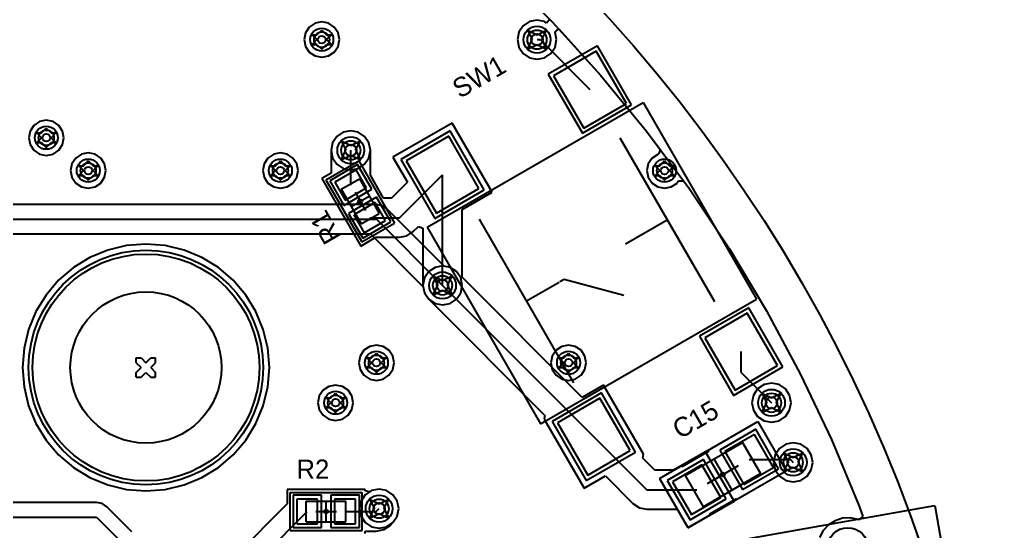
# Model space of a CAD drawing. Header units: millimetres. Extents: x 7.3 to 18.4, y 2.4 to 9.4.
# Drawn here: x 9.929 to 10.952, y 4.624 to 5.157 of the extents above; entities that cross this region are included whole.
import ezdxf

# ---------------------------------------------------------------- set-up
doc = ezdxf.new("R2010")
doc.units = ezdxf.units.MM
doc.header["$MEASUREMENT"] = 0
for name, color, linetype in [('BottomLayer', 5, 'Continuous'), ('BottomSolder', 6, 'Continuous'), ('DrillDrawing', 1, 'Continuous'), ('Mechanical1', 6, 'Continuous'), ('Mechanical13', 56, 'Continuous'), ('Mechanical15', 56, 'Continuous'), ('MidLayer1', 16, 'Continuous'), ('MidLayer2', 76, 'Continuous'), ('MultiLayer', 9, 'Continuous'), ('PadHoleLayer', 156, 'Continuous'), ('TopLayer', 1, 'Continuous'), ('TopOverlay', 2, 'Continuous'), ('TopPaste', 8, 'Continuous'), ('TopSolder', 216, 'Continuous'), ('ViaHoleLayer', 16, 'Continuous')]:
    doc.layers.add(name, color=color, linetype=linetype)

msp = doc.modelspace()

# ---------------------------------------------------------------- linework, layer by layer
at = {"layer": 'BottomLayer'}
for p, q in [((10.4299, 5.208), (10.483, 5.1549)), ((10.483, 5.1549), (10.5334, 5.0993)), ((10.5334, 5.0993), (10.5811, 5.0412)), ((10.2588, 5.0356), (10.2544, 5.0289)), ((10.2655, 5.04), (10.2588, 5.0356)), ((10.2733, 5.0415), (10.2655, 5.04)), ((10.2811, 5.04), (10.2733, 5.0415)), ((10.2877, 5.0356), (10.2811, 5.04)), ((10.2921, 5.0289), (10.2877, 5.0356)), ((10.5811, 5.0412), (10.6258, 4.9809)), ((10.2544, 5.0289), (10.2529, 5.0211)), ((10.2937, 5.0211), (10.2921, 5.0289)), ((10.2529, 5.0211), (10.2544, 5.0133)), ((10.2544, 5.0133), (10.2588, 5.0067)), ((10.2877, 5.0067), (10.2921, 5.0133)), ((10.2921, 5.0133), (10.2937, 5.0211)), ((10.2588, 5.0067), (10.2655, 5.0023)), ((10.2811, 5.0023), (10.2877, 5.0067)), ((10.2655, 5.0023), (10.2733, 5.0007)), ((10.2733, 5.0007), (10.2811, 5.0023)), ((10.6258, 4.9809), (10.6675, 4.9185)), ((10.3, 4.9646), (9.7004, 4.9646)), ((10.3058, 4.9634), (10.3, 4.9646)), ((10.3108, 4.9601), (10.3058, 4.9634)), ((10.3704, 4.9005), (10.3108, 4.9601)), ((9.7004, 4.9493), (10.3, 4.9493)), ((10.3, 4.9493), (10.3688, 4.8805)), ((9.7068, 4.934), (10.2937, 4.934)), ((10.2937, 4.934), (10.3487, 4.8789)), ((10.0399, 4.9219), (10.0203, 4.9172)), ((10.06, 4.9235), (10.0399, 4.9219)), ((10.0801, 4.9219), (10.06, 4.9235)), ((10.0997, 4.9172), (10.0801, 4.9219)), ((10.0203, 4.9172), (10.0017, 4.9095)), ((10.1183, 4.9095), (10.0997, 4.9172)), ((10.6675, 4.9185), (10.7061, 4.8541)), ((10.0017, 4.9095), (9.9845, 4.899)), ((10.1355, 4.899), (10.1183, 4.9095)), ((10.3766, 4.8993), (10.3704, 4.9005)), ((9.9845, 4.899), (9.9691, 4.8859)), ((10.1509, 4.8859), (10.1355, 4.899)), ((10.3832, 4.8949), (10.3766, 4.8993)), ((10.3877, 4.8883), (10.3832, 4.8949)), ((9.9691, 4.8859), (9.956, 4.8705)), ((10.164, 4.8705), (10.1509, 4.8859)), ((10.3892, 4.8805), (10.3877, 4.8883)), ((10.3877, 4.8727), (10.3892, 4.8805)), ((9.956, 4.8705), (9.9455, 4.8533)), ((10.1745, 4.8533), (10.164, 4.8705)), ((10.3487, 4.8789), (10.35, 4.8727)), ((10.35, 4.8727), (10.3544, 4.866)), ((10.3832, 4.866), (10.3877, 4.8727)), ((10.3544, 4.866), (10.361, 4.8616)), ((10.361, 4.8616), (10.3688, 4.8601)), ((10.3688, 4.8601), (10.3766, 4.8616)), ((10.3766, 4.8616), (10.3832, 4.866)), ((9.9455, 4.8533), (9.9378, 4.8347)), ((10.1822, 4.8347), (10.1745, 4.8533)), ((10.7061, 4.8541), (10.7415, 4.7878)), ((9.9378, 4.8347), (9.9331, 4.8151)), ((10.1869, 4.8151), (10.1822, 4.8347)), ((9.9331, 4.8151), (9.9315, 4.795)), ((10.1885, 4.795), (10.1869, 4.8151)), ((9.9315, 4.795), (9.9331, 4.7749)), ((10.1869, 4.7749), (10.1885, 4.795)), ((10.7415, 4.7878), (10.7736, 4.72)), ((9.9331, 4.7749), (9.9378, 4.7553)), ((10.1822, 4.7553), (10.1869, 4.7749)), ((9.9378, 4.7553), (9.9455, 4.7367)), ((10.1745, 4.7367), (10.1822, 4.7553)), ((9.9455, 4.7367), (9.956, 4.7195)), ((10.164, 4.7195), (10.1745, 4.7367)), ((9.956, 4.7195), (9.9691, 4.7041)), ((10.1509, 4.7041), (10.164, 4.7195)), ((10.7736, 4.72), (10.8024, 4.6506)), ((9.9691, 4.7041), (9.9845, 4.691)), ((10.1355, 4.691), (10.1509, 4.7041)), ((9.9845, 4.691), (10.0017, 4.6805)), ((10.1183, 4.6805), (10.1355, 4.691)), ((10.0017, 4.6805), (10.0203, 4.6728)), ((10.0997, 4.6728), (10.1183, 4.6805)), ((10.0203, 4.6728), (10.0399, 4.6681)), ((10.0399, 4.6681), (10.06, 4.6665)), ((10.06, 4.6665), (10.0801, 4.6681)), ((10.0801, 4.6681), (10.0997, 4.6728)), ((10.295, 4.6669), (10.2884, 4.6625)), ((10.3028, 4.6685), (10.295, 4.6669)), ((10.3106, 4.6669), (10.3028, 4.6685)), ((10.3172, 4.6625), (10.3106, 4.6669)), ((10.284, 4.6559), (10.2824, 4.6481)), ((10.2884, 4.6625), (10.284, 4.6559)), ((10.3216, 4.6559), (10.3172, 4.6625)), ((10.3232, 4.6481), (10.3216, 4.6559)), ((10.0085, 4.6545), (9.6601, 4.6545)), ((10.0144, 4.6534), (10.0085, 4.6545)), ((10.0193, 4.6501), (10.0144, 4.6534)), ((10.0455, 4.6239), (10.0193, 4.6501)), ((10.2824, 4.6481), (10.284, 4.6403)), ((10.3216, 4.6403), (10.3232, 4.6481)), ((10.8024, 4.6506), (10.8062, 4.6398)), ((9.6601, 4.6393), (10.0085, 4.6393)), ((10.0085, 4.6393), (10.0439, 4.6038)), ((10.284, 4.6403), (10.2884, 4.6337)), ((10.3172, 4.6337), (10.3216, 4.6403)), ((10.7774, 4.6356), (10.7706, 4.6313)), ((10.7852, 4.6381), (10.7774, 4.6356)), ((10.7934, 4.6385), (10.7852, 4.6381)), ((10.8013, 4.6367), (10.7934, 4.6385)), ((10.8022, 4.6363), (10.8013, 4.6367)), ((10.8062, 4.6398), (10.8022, 4.6363)), ((10.2884, 4.6337), (10.295, 4.6293)), ((10.295, 4.6293), (10.3028, 4.6277)), ((10.3028, 4.6277), (10.3106, 4.6293)), ((10.3106, 4.6293), (10.3172, 4.6337)), ((10.765, 4.6252), (10.7613, 4.618)), ((10.7706, 4.6313), (10.765, 4.6252))]:
    msp.add_line(p, q, dxfattribs=at)
for centre, radius in [((10.4672, 5.1363), 0.01), ((10.2431, 5.1363), 0.008), ((9.9563, 5.0342), 0.008), ((10.2733, 5.0211), 0.01), ((10, 5), 0.008), ((10.2, 5), 0.008), ((10.6, 5), 0.008), ((10.06, 4.795), 0.1181), ((10.3688, 4.8805), 0.01), ((10.3, 4.8), 0.008), ((10.5, 4.8), 0.008), ((10.7113, 4.7583), 0.01), ((10.2575, 4.7583), 0.008), ((10.7339, 4.6963), 0.01), ((10.3028, 4.6481), 0.01)]:
    msp.add_circle(centre, radius, dxfattribs=at)
at = {"layer": 'BottomSolder'}
for centre, radius in [((10.2431, 5.1363), 0.012), ((10.4672, 5.1363), 0.014), ((9.9563, 5.0342), 0.012), ((10.2733, 5.0211), 0.014), ((10, 5), 0.012), ((10.2, 5), 0.012), ((10.6, 5), 0.012), ((10.06, 4.795), 0.1221), ((10.3688, 4.8805), 0.014), ((10.3, 4.8), 0.012), ((10.5, 4.8), 0.012), ((10.2575, 4.7583), 0.012), ((10.7113, 4.7583), 0.014), ((10.7339, 4.6963), 0.014), ((10.3028, 4.6481), 0.014)]:
    msp.add_circle(centre, radius, dxfattribs=at)
at = {"layer": 'DrillDrawing'}
for p, q in [((10.2381, 5.1413), (10.2431, 5.1463)), ((10.2431, 5.1463), (10.2481, 5.1413)), ((10.4572, 5.1463), (10.4672, 5.1413)), ((10.4572, 5.1463), (10.4622, 5.1363)), ((10.4672, 5.1413), (10.4772, 5.1463)), ((10.4722, 5.1363), (10.4772, 5.1463)), ((10.2331, 5.1413), (10.2381, 5.1363)), ((10.2331, 5.1413), (10.2381, 5.1413)), ((10.2331, 5.1313), (10.2381, 5.1363)), ((10.2481, 5.1413), (10.2531, 5.1413)), ((10.2481, 5.1363), (10.2531, 5.1413)), ((10.2481, 5.1363), (10.2531, 5.1313)), ((10.4572, 5.1263), (10.4622, 5.1363)), ((10.4722, 5.1363), (10.4772, 5.1263)), ((10.2331, 5.1313), (10.2381, 5.1313)), ((10.2381, 5.1313), (10.2431, 5.1263)), ((10.2431, 5.1263), (10.2481, 5.1313)), ((10.2481, 5.1313), (10.2531, 5.1313)), ((10.4572, 5.1263), (10.4672, 5.1313)), ((10.4672, 5.1313), (10.4772, 5.1263)), ((9.9513, 5.0392), (9.9563, 5.0442)), ((9.9563, 5.0442), (9.9613, 5.0392)), ((9.9463, 5.0392), (9.9513, 5.0342)), ((9.9463, 5.0392), (9.9513, 5.0392)), ((9.9463, 5.0292), (9.9513, 5.0342)), ((9.9613, 5.0392), (9.9663, 5.0392)), ((9.9613, 5.0342), (9.9663, 5.0392)), ((9.9613, 5.0342), (9.9663, 5.0292)), ((9.9463, 5.0292), (9.9513, 5.0292)), ((9.9513, 5.0292), (9.9563, 5.0242)), ((9.9563, 5.0242), (9.9613, 5.0292)), ((9.9613, 5.0292), (9.9663, 5.0292)), ((10.2633, 5.0311), (10.2733, 5.0261)), ((10.2633, 5.0311), (10.2683, 5.0211)), ((10.2733, 5.0261), (10.2833, 5.0311)), ((10.2783, 5.0211), (10.2833, 5.0311)), ((10.2633, 5.0111), (10.2683, 5.0211)), ((10.2633, 5.0111), (10.2733, 5.0161)), ((10.2733, 5.0161), (10.2833, 5.0111)), ((10.2783, 5.0211), (10.2833, 5.0111)), ((9.99, 5.005), (9.995, 5)), ((9.99, 5.005), (9.995, 5.005)), ((9.995, 5.005), (10, 5.01)), ((10, 5.01), (10.005, 5.005)), ((10.005, 5.005), (10.01, 5.005)), ((10.005, 5), (10.01, 5.005)), ((10.19, 5.005), (10.195, 5)), ((10.19, 5.005), (10.195, 5.005)), ((10.195, 5.005), (10.2, 5.01)), ((10.2, 5.01), (10.205, 5.005)), ((10.205, 5.005), (10.21, 5.005)), ((10.205, 5), (10.21, 5.005)), ((10.59, 5.005), (10.595, 5)), ((10.59, 5.005), (10.595, 5.005)), ((10.595, 5.005), (10.6, 5.01)), ((10.6, 5.01), (10.605, 5.005)), ((10.605, 5.005), (10.61, 5.005)), ((10.605, 5), (10.61, 5.005)), ((9.99, 4.995), (9.995, 5)), ((9.99, 4.995), (9.995, 4.995)), ((9.995, 4.995), (10, 4.99)), ((10, 4.99), (10.005, 4.995)), ((10.005, 5), (10.01, 4.995)), ((10.005, 4.995), (10.01, 4.995)), ((10.19, 4.995), (10.195, 5)), ((10.19, 4.995), (10.195, 4.995)), ((10.195, 4.995), (10.2, 4.99)), ((10.2, 4.99), (10.205, 4.995)), ((10.205, 5), (10.21, 4.995)), ((10.205, 4.995), (10.21, 4.995)), ((10.59, 4.995), (10.595, 5)), ((10.59, 4.995), (10.595, 4.995)), ((10.595, 4.995), (10.6, 4.99)), ((10.6, 4.99), (10.605, 4.995)), ((10.605, 5), (10.61, 4.995)), ((10.605, 4.995), (10.61, 4.995)), ((10.3588, 4.8905), (10.3688, 4.8855)), ((10.3588, 4.8905), (10.3638, 4.8805)), ((10.3688, 4.8855), (10.3788, 4.8905)), ((10.3738, 4.8805), (10.3788, 4.8905)), ((10.3588, 4.8705), (10.3638, 4.8805)), ((10.3738, 4.8805), (10.3788, 4.8705)), ((10.3588, 4.8705), (10.3688, 4.8755)), ((10.3688, 4.8755), (10.3788, 4.8705)), ((10.295, 4.805), (10.3, 4.81)), ((10.3, 4.81), (10.305, 4.805)), ((10.495, 4.805), (10.5, 4.81)), ((10.5, 4.81), (10.505, 4.805)), ((10.05, 4.8), (10.05, 4.805)), ((10.05, 4.805), (10.055, 4.805)), ((10.05, 4.8), (10.055, 4.795)), ((10.055, 4.805), (10.06, 4.8)), ((10.06, 4.8), (10.065, 4.805)), ((10.065, 4.805), (10.07, 4.805)), ((10.065, 4.795), (10.07, 4.8)), ((10.07, 4.8), (10.07, 4.805)), ((10.29, 4.805), (10.295, 4.8)), ((10.29, 4.805), (10.295, 4.805)), ((10.29, 4.795), (10.295, 4.8)), ((10.305, 4.805), (10.31, 4.805)), ((10.305, 4.8), (10.31, 4.805)), ((10.305, 4.8), (10.31, 4.795)), ((10.49, 4.805), (10.495, 4.8)), ((10.49, 4.805), (10.495, 4.805)), ((10.49, 4.795), (10.495, 4.8)), ((10.505, 4.805), (10.51, 4.805)), ((10.505, 4.8), (10.51, 4.805)), ((10.505, 4.8), (10.51, 4.795)), ((10.05, 4.79), (10.055, 4.795)), ((10.05, 4.785), (10.05, 4.79)), ((10.055, 4.785), (10.06, 4.79)), ((10.06, 4.79), (10.065, 4.785)), ((10.065, 4.795), (10.07, 4.79)), ((10.07, 4.785), (10.07, 4.79)), ((10.29, 4.795), (10.295, 4.795)), ((10.295, 4.795), (10.3, 4.79)), ((10.3, 4.79), (10.305, 4.795)), ((10.305, 4.795), (10.31, 4.795)), ((10.49, 4.795), (10.495, 4.795)), ((10.495, 4.795), (10.5, 4.79)), ((10.5, 4.79), (10.505, 4.795)), ((10.505, 4.795), (10.51, 4.795)), ((10.05, 4.785), (10.055, 4.785)), ((10.065, 4.785), (10.07, 4.785)), ((10.2525, 4.7633), (10.2575, 4.7683)), ((10.2575, 4.7683), (10.2625, 4.7633)), ((10.7013, 4.7683), (10.7113, 4.7633)), ((10.7013, 4.7683), (10.7063, 4.7583)), ((10.7113, 4.7633), (10.7213, 4.7683)), ((10.7163, 4.7583), (10.7213, 4.7683)), ((10.2475, 4.7633), (10.2525, 4.7583)), ((10.2475, 4.7633), (10.2525, 4.7633)), ((10.2475, 4.7533), (10.2525, 4.7583)), ((10.2625, 4.7633), (10.2675, 4.7633)), ((10.2625, 4.7583), (10.2675, 4.7633)), ((10.2625, 4.7583), (10.2675, 4.7533)), ((10.7013, 4.7483), (10.7063, 4.7583)), ((10.7163, 4.7583), (10.7213, 4.7483)), ((10.2475, 4.7533), (10.2525, 4.7533)), ((10.2525, 4.7533), (10.2575, 4.7483)), ((10.2575, 4.7483), (10.2625, 4.7533)), ((10.2625, 4.7533), (10.2675, 4.7533)), ((10.7013, 4.7483), (10.7113, 4.7533)), ((10.7113, 4.7533), (10.7213, 4.7483)), ((10.7239, 4.7063), (10.7339, 4.7013)), ((10.7239, 4.7063), (10.7289, 4.6963)), ((10.7339, 4.7013), (10.7439, 4.7063)), ((10.7389, 4.6963), (10.7439, 4.7063)), ((10.7239, 4.6863), (10.7289, 4.6963)), ((10.7389, 4.6963), (10.7439, 4.6863)), ((10.7239, 4.6863), (10.7339, 4.6913)), ((10.7339, 4.6913), (10.7439, 4.6863)), ((10.2928, 4.6581), (10.3028, 4.6531)), ((10.2928, 4.6581), (10.2978, 4.6481)), ((10.3028, 4.6531), (10.3128, 4.6581)), ((10.3078, 4.6481), (10.3128, 4.6581)), ((10.2928, 4.6381), (10.2978, 4.6481)), ((10.3078, 4.6481), (10.3128, 4.6381)), ((10.2928, 4.6381), (10.3028, 4.6431)), ((10.3028, 4.6431), (10.3128, 4.6381))]:
    msp.add_line(p, q, dxfattribs=at)
at = {"layer": 'Mechanical1'}
msp.add_circle((9.3768, 4.0992), 1.5748, dxfattribs=at)
at = {"layer": 'Mechanical13'}
for p, q in [((10.2634, 4.9805), (10.2822, 4.9913)), ((10.2822, 4.9913), (10.3028, 4.9555)), ((10.2634, 4.9805), (10.2841, 4.9447)), ((10.2841, 4.9447), (10.3028, 4.9555)), ((10.6215, 4.6825), (10.6812, 4.717)), ((10.6812, 4.717), (10.6999, 4.6846)), ((10.6215, 4.6825), (10.6402, 4.6501)), ((10.6402, 4.6501), (10.6999, 4.6846)), ((10.227, 4.6343), (10.227, 4.656)), ((10.227, 4.656), (10.2683, 4.656)), ((10.2683, 4.6343), (10.2683, 4.656)), ((10.227, 4.6343), (10.2683, 4.6343))]:
    msp.add_line(p, q, dxfattribs=at)
at = {"layer": 'Mechanical15'}
for p, q in [((10.2474, 4.9905), (10.2815, 5.0102)), ((10.2815, 5.0102), (10.3189, 4.9454)), ((10.2474, 4.9905), (10.2848, 4.9258)), ((10.2737, 4.9626), (10.2925, 4.9734)), ((10.2777, 4.9774), (10.2885, 4.9586)), ((10.2848, 4.9258), (10.3189, 4.9454)), ((10.5948, 4.6796), (10.6971, 4.7387)), ((10.6971, 4.7387), (10.7266, 4.6875)), ((10.6514, 4.6998), (10.6701, 4.6674)), ((10.6243, 4.6285), (10.7266, 4.6875)), ((10.6445, 4.6742), (10.6769, 4.6929)), ((10.5948, 4.6796), (10.6243, 4.6285)), ((10.2103, 4.6255), (10.2103, 4.6648)), ((10.2103, 4.6648), (10.2851, 4.6648)), ((10.2477, 4.6343), (10.2477, 4.656)), ((10.2851, 4.6255), (10.2851, 4.6648)), ((10.2369, 4.6452), (10.2585, 4.6452)), ((10.2103, 4.6255), (10.2851, 4.6255))]:
    msp.add_line(p, q, dxfattribs=at)
at = {"layer": 'MidLayer1'}
for p, q in [((10.4299, 5.208), (10.483, 5.1549)), ((10.483, 5.1549), (10.5334, 5.0993)), ((10.5334, 5.0993), (10.5811, 5.0412)), ((10.2588, 5.0356), (10.2544, 5.0289)), ((10.2655, 5.04), (10.2588, 5.0356)), ((10.2733, 5.0415), (10.2655, 5.04)), ((10.2811, 5.04), (10.2733, 5.0415)), ((10.2877, 5.0356), (10.2811, 5.04)), ((10.2921, 5.0289), (10.2877, 5.0356)), ((10.5811, 5.0412), (10.6258, 4.9809)), ((10.2544, 5.0289), (10.2529, 5.0211)), ((10.2937, 5.0211), (10.2921, 5.0289)), ((10.2529, 5.0211), (10.2544, 5.0133)), ((10.2544, 5.0133), (10.2588, 5.0067)), ((10.2877, 5.0067), (10.2921, 5.0133)), ((10.2921, 5.0133), (10.2937, 5.0211)), ((10.2588, 5.0067), (10.2655, 5.0023)), ((10.2811, 5.0023), (10.2877, 5.0067)), ((10.2655, 5.0023), (10.2733, 5.0007)), ((10.2733, 5.0007), (10.2811, 5.0023)), ((10.6258, 4.9809), (10.6675, 4.9185)), ((10.0399, 4.9219), (10.0203, 4.9172)), ((10.06, 4.9235), (10.0399, 4.9219)), ((10.0801, 4.9219), (10.06, 4.9235)), ((10.0997, 4.9172), (10.0801, 4.9219)), ((10.0203, 4.9172), (10.0017, 4.9095)), ((10.1183, 4.9095), (10.0997, 4.9172)), ((10.6675, 4.9185), (10.7061, 4.8541)), ((10.0017, 4.9095), (9.9845, 4.899)), ((10.1355, 4.899), (10.1183, 4.9095)), ((10.3688, 4.9009), (10.361, 4.8993)), ((10.3766, 4.8993), (10.3688, 4.9009)), ((9.9845, 4.899), (9.9691, 4.8859)), ((10.1509, 4.8859), (10.1355, 4.899)), ((10.3544, 4.8949), (10.35, 4.8883)), ((10.361, 4.8993), (10.3544, 4.8949)), ((10.3832, 4.8949), (10.3766, 4.8993)), ((10.3877, 4.8883), (10.3832, 4.8949)), ((9.9691, 4.8859), (9.956, 4.8705)), ((10.164, 4.8705), (10.1509, 4.8859)), ((10.35, 4.8883), (10.3484, 4.8805)), ((10.3484, 4.8805), (10.35, 4.8727)), ((10.3892, 4.8805), (10.3877, 4.8883)), ((10.3877, 4.8727), (10.3892, 4.8805)), ((9.956, 4.8705), (9.9455, 4.8533)), ((10.1745, 4.8533), (10.164, 4.8705)), ((10.35, 4.8727), (10.3544, 4.866)), ((10.3832, 4.866), (10.3877, 4.8727)), ((10.3544, 4.866), (10.361, 4.8616)), ((10.361, 4.8616), (10.3688, 4.8601)), ((10.3688, 4.8601), (10.3766, 4.8616)), ((10.3766, 4.8616), (10.3832, 4.866)), ((9.9455, 4.8533), (9.9378, 4.8347)), ((10.1822, 4.8347), (10.1745, 4.8533)), ((10.7061, 4.8541), (10.7415, 4.7878)), ((9.9378, 4.8347), (9.9331, 4.8151)), ((10.1869, 4.8151), (10.1822, 4.8347)), ((9.9331, 4.8151), (9.9315, 4.795)), ((10.1885, 4.795), (10.1869, 4.8151)), ((9.9315, 4.795), (9.9331, 4.7749)), ((10.1869, 4.7749), (10.1885, 4.795)), ((10.7415, 4.7878), (10.7736, 4.72)), ((9.9331, 4.7749), (9.9378, 4.7553)), ((10.1822, 4.7553), (10.1869, 4.7749)), ((9.9378, 4.7553), (9.9455, 4.7367)), ((10.1745, 4.7367), (10.1822, 4.7553)), ((9.9455, 4.7367), (9.956, 4.7195)), ((10.164, 4.7195), (10.1745, 4.7367)), ((9.956, 4.7195), (9.9691, 4.7041)), ((10.1509, 4.7041), (10.164, 4.7195)), ((10.7736, 4.72), (10.8024, 4.6506)), ((9.9691, 4.7041), (9.9845, 4.691)), ((10.1355, 4.691), (10.1509, 4.7041)), ((9.9845, 4.691), (10.0017, 4.6805)), ((10.1183, 4.6805), (10.1355, 4.691)), ((10.0017, 4.6805), (10.0203, 4.6728)), ((10.0997, 4.6728), (10.1183, 4.6805)), ((10.0203, 4.6728), (10.0399, 4.6681)), ((10.0399, 4.6681), (10.06, 4.6665)), ((10.06, 4.6665), (10.0801, 4.6681)), ((10.0801, 4.6681), (10.0997, 4.6728)), ((10.295, 4.6669), (10.2884, 4.6625)), ((10.3028, 4.6685), (10.295, 4.6669)), ((10.3106, 4.6669), (10.3028, 4.6685)), ((10.3172, 4.6625), (10.3106, 4.6669)), ((10.284, 4.6559), (10.2824, 4.6481)), ((10.2884, 4.6625), (10.284, 4.6559)), ((10.3216, 4.6559), (10.3172, 4.6625)), ((10.3232, 4.6481), (10.3216, 4.6559)), ((10.2824, 4.6481), (10.284, 4.6403)), ((10.3216, 4.6403), (10.3232, 4.6481)), ((10.8024, 4.6506), (10.8062, 4.6398)), ((10.284, 4.6403), (10.2884, 4.6337)), ((10.3172, 4.6337), (10.3216, 4.6403)), ((10.7774, 4.6356), (10.7706, 4.6313)), ((10.7852, 4.6381), (10.7774, 4.6356)), ((10.7934, 4.6385), (10.7852, 4.6381)), ((10.8013, 4.6367), (10.7934, 4.6385)), ((10.8022, 4.6363), (10.8013, 4.6367)), ((10.8062, 4.6398), (10.8022, 4.6363)), ((10.2884, 4.6337), (10.295, 4.6293)), ((10.295, 4.6293), (10.3028, 4.6277)), ((10.3028, 4.6277), (10.3106, 4.6293)), ((10.3106, 4.6293), (10.3172, 4.6337)), ((10.765, 4.6252), (10.7613, 4.618)), ((10.7706, 4.6313), (10.765, 4.6252))]:
    msp.add_line(p, q, dxfattribs=at)
for centre, radius in [((10.4672, 5.1363), 0.01), ((10.2431, 5.1363), 0.008), ((9.9563, 5.0342), 0.008), ((10.2733, 5.0211), 0.01), ((10, 5), 0.008), ((10.2, 5), 0.008), ((10.6, 5), 0.008), ((10.06, 4.795), 0.1181), ((10.3688, 4.8805), 0.01), ((10.3, 4.8), 0.008), ((10.5, 4.8), 0.008), ((10.7113, 4.7583), 0.01), ((10.2575, 4.7583), 0.008), ((10.7339, 4.6963), 0.01), ((10.3028, 4.6481), 0.01)]:
    msp.add_circle(centre, radius, dxfattribs=at)
at = {"layer": 'MidLayer2'}
for p, q in [((10.4672, 5.1567), (10.4594, 5.1551)), ((10.475, 5.1551), (10.4672, 5.1567)), ((10.4804, 5.1575), (10.4772, 5.1536)), ((10.2301, 5.1493), (10.2262, 5.1433)), ((10.2361, 5.1533), (10.2301, 5.1493)), ((10.2431, 5.1547), (10.2361, 5.1533)), ((10.2501, 5.1533), (10.2431, 5.1547)), ((10.2561, 5.1493), (10.2501, 5.1533)), ((10.2601, 5.1433), (10.2561, 5.1493)), ((10.4527, 5.1507), (10.4483, 5.1441)), ((10.4594, 5.1551), (10.4527, 5.1507)), ((10.4772, 5.1536), (10.475, 5.1551)), ((10.4859, 5.1443), (10.4898, 5.1474)), ((10.4898, 5.1474), (10.5334, 5.0993)), ((10.2262, 5.1433), (10.2248, 5.1363)), ((10.2248, 5.1363), (10.2262, 5.1293)), ((10.2615, 5.1363), (10.2601, 5.1433)), ((10.2601, 5.1293), (10.2615, 5.1363)), ((10.4483, 5.1441), (10.4468, 5.1363)), ((10.4468, 5.1363), (10.4483, 5.1285)), ((10.486, 5.1441), (10.4859, 5.1443)), ((10.4876, 5.1363), (10.486, 5.1441)), ((10.486, 5.1285), (10.4876, 5.1363)), ((10.2262, 5.1293), (10.2301, 5.1233)), ((10.2561, 5.1233), (10.2601, 5.1293)), ((10.4483, 5.1285), (10.4527, 5.1219)), ((10.4816, 5.1219), (10.486, 5.1285)), ((10.2301, 5.1233), (10.2361, 5.1193)), ((10.2361, 5.1193), (10.2431, 5.1179)), ((10.2431, 5.1179), (10.2501, 5.1193)), ((10.2501, 5.1193), (10.2561, 5.1233)), ((10.4527, 5.1219), (10.4594, 5.1175)), ((10.4594, 5.1175), (10.4672, 5.1159)), ((10.4672, 5.1159), (10.475, 5.1175)), ((10.475, 5.1175), (10.4816, 5.1219)), ((10.5334, 5.0993), (10.5811, 5.0412)), ((9.9434, 5.0471), (9.9394, 5.0412)), ((9.9493, 5.0511), (9.9434, 5.0471)), ((9.9563, 5.0525), (9.9493, 5.0511)), ((9.9634, 5.0511), (9.9563, 5.0525)), ((9.9693, 5.0471), (9.9634, 5.0511)), ((9.9733, 5.0412), (9.9693, 5.0471)), ((9.9394, 5.0412), (9.938, 5.0342)), ((9.938, 5.0342), (9.9394, 5.0271)), ((9.9747, 5.0342), (9.9733, 5.0412)), ((9.9733, 5.0271), (9.9747, 5.0342)), ((10.5811, 5.0412), (10.5955, 5.0218)), ((9.9394, 5.0271), (9.9434, 5.0212)), ((9.9693, 5.0212), (9.9733, 5.0271)), ((9.9434, 5.0212), (9.9493, 5.0172)), ((9.9493, 5.0172), (9.9563, 5.0158)), ((9.9563, 5.0158), (9.9634, 5.0172)), ((9.9634, 5.0172), (9.9693, 5.0212)), ((9.993, 5.017), (9.987, 5.013)), ((10, 5.0184), (9.993, 5.017)), ((10.007, 5.017), (10, 5.0184)), ((10.013, 5.013), (10.007, 5.017)), ((10.193, 5.017), (10.187, 5.013)), ((10.2, 5.0184), (10.193, 5.017)), ((10.207, 5.017), (10.2, 5.0184)), ((10.213, 5.013), (10.207, 5.017)), ((10.5929, 5.0169), (10.587, 5.013)), ((10.5939, 5.0177), (10.5929, 5.0169)), ((10.5955, 5.0218), (10.5939, 5.0177)), ((9.983, 5.007), (9.9816, 5)), ((9.987, 5.013), (9.983, 5.007)), ((10.017, 5.007), (10.013, 5.013)), ((10.0184, 5), (10.017, 5.007)), ((10.183, 5.007), (10.1816, 5)), ((10.187, 5.013), (10.183, 5.007)), ((10.217, 5.007), (10.213, 5.013)), ((10.2184, 5), (10.217, 5.007)), ((10.583, 5.007), (10.5816, 5)), ((10.587, 5.013), (10.583, 5.007)), ((9.9816, 5), (9.983, 4.993)), ((9.983, 4.993), (9.987, 4.987)), ((10.013, 4.987), (10.017, 4.993)), ((10.017, 4.993), (10.0184, 5)), ((10.1816, 5), (10.183, 4.993)), ((10.183, 4.993), (10.187, 4.987)), ((10.213, 4.987), (10.217, 4.993)), ((10.217, 4.993), (10.2184, 5)), ((10.5816, 5), (10.583, 4.993)), ((10.583, 4.993), (10.587, 4.987)), ((9.987, 4.987), (9.993, 4.983)), ((9.993, 4.983), (10, 4.9816)), ((10, 4.9816), (10.007, 4.983)), ((10.007, 4.983), (10.013, 4.987)), ((10.187, 4.987), (10.193, 4.983)), ((10.193, 4.983), (10.2, 4.9816)), ((10.2, 4.9816), (10.207, 4.983)), ((10.207, 4.983), (10.213, 4.987)), ((10.587, 4.987), (10.593, 4.983)), ((10.593, 4.983), (10.6, 4.9816)), ((10.6, 4.9816), (10.607, 4.983)), ((10.607, 4.983), (10.613, 4.987)), ((10.613, 4.987), (10.6145, 4.9893)), ((10.6145, 4.9893), (10.6195, 4.9894)), ((10.6195, 4.9894), (10.6258, 4.9809)), ((10.6258, 4.9809), (10.6675, 4.9185)), ((10.0399, 4.9219), (10.0203, 4.9172)), ((10.06, 4.9235), (10.0399, 4.9219)), ((10.0801, 4.9219), (10.06, 4.9235)), ((10.0997, 4.9172), (10.0801, 4.9219)), ((10.0203, 4.9172), (10.0017, 4.9095)), ((10.1183, 4.9095), (10.0997, 4.9172)), ((10.6675, 4.9185), (10.7061, 4.8541)), ((10.0017, 4.9095), (9.9845, 4.899)), ((10.1355, 4.899), (10.1183, 4.9095)), ((10.3688, 4.9009), (10.361, 4.8993)), ((10.3766, 4.8993), (10.3688, 4.9009)), ((9.9845, 4.899), (9.9691, 4.8859)), ((10.1509, 4.8859), (10.1355, 4.899)), ((10.3544, 4.8949), (10.35, 4.8883)), ((10.361, 4.8993), (10.3544, 4.8949)), ((10.3832, 4.8949), (10.3766, 4.8993)), ((10.3877, 4.8883), (10.3832, 4.8949)), ((9.9691, 4.8859), (9.956, 4.8705)), ((10.164, 4.8705), (10.1509, 4.8859)), ((10.35, 4.8883), (10.3484, 4.8805)), ((10.3484, 4.8805), (10.35, 4.8727)), ((10.3892, 4.8805), (10.3877, 4.8883)), ((10.3877, 4.8727), (10.3892, 4.8805)), ((9.956, 4.8705), (9.9455, 4.8533)), ((10.1745, 4.8533), (10.164, 4.8705)), ((10.35, 4.8727), (10.3544, 4.866)), ((10.3832, 4.866), (10.3877, 4.8727)), ((10.3544, 4.866), (10.361, 4.8616)), ((10.361, 4.8616), (10.3688, 4.8601)), ((10.3688, 4.8601), (10.3766, 4.8616)), ((10.3766, 4.8616), (10.3832, 4.866)), ((9.9455, 4.8533), (9.9378, 4.8347)), ((10.1822, 4.8347), (10.1745, 4.8533)), ((10.7061, 4.8541), (10.7415, 4.7878)), ((9.9378, 4.8347), (9.9331, 4.8151)), ((10.1869, 4.8151), (10.1822, 4.8347)), ((9.9331, 4.8151), (9.9315, 4.795)), ((10.1885, 4.795), (10.1869, 4.8151)), ((10.287, 4.813), (10.283, 4.807)), ((10.293, 4.817), (10.287, 4.813)), ((10.3, 4.8184), (10.293, 4.817)), ((10.307, 4.817), (10.3, 4.8184)), ((10.313, 4.813), (10.307, 4.817)), ((10.317, 4.807), (10.313, 4.813)), ((10.487, 4.813), (10.483, 4.807)), ((10.493, 4.817), (10.487, 4.813)), ((10.5, 4.8184), (10.493, 4.817)), ((10.507, 4.817), (10.5, 4.8184)), ((10.513, 4.813), (10.507, 4.817)), ((10.517, 4.807), (10.513, 4.813)), ((10.283, 4.807), (10.2816, 4.8)), ((10.2816, 4.8), (10.283, 4.793)), ((10.3184, 4.8), (10.317, 4.807)), ((10.317, 4.793), (10.3184, 4.8)), ((10.483, 4.807), (10.4816, 4.8)), ((10.4816, 4.8), (10.483, 4.793)), ((10.5184, 4.8), (10.517, 4.807)), ((10.517, 4.793), (10.5184, 4.8)), ((9.9315, 4.795), (9.9331, 4.7749)), ((10.1869, 4.7749), (10.1885, 4.795)), ((10.283, 4.793), (10.287, 4.787)), ((10.313, 4.787), (10.317, 4.793)), ((10.483, 4.793), (10.487, 4.787)), ((10.513, 4.787), (10.517, 4.793)), ((10.287, 4.787), (10.293, 4.783)), ((10.293, 4.783), (10.3, 4.7816)), ((10.3, 4.7816), (10.307, 4.783)), ((10.307, 4.783), (10.313, 4.787)), ((10.487, 4.787), (10.493, 4.783)), ((10.493, 4.783), (10.5, 4.7816)), ((10.5, 4.7816), (10.507, 4.783)), ((10.507, 4.783), (10.513, 4.787)), ((10.7113, 4.7787), (10.7035, 4.7772)), ((10.7191, 4.7772), (10.7113, 4.7787)), ((10.7415, 4.7878), (10.7736, 4.72)), ((9.9331, 4.7749), (9.9378, 4.7553)), ((10.1822, 4.7553), (10.1869, 4.7749)), ((10.2445, 4.7713), (10.2405, 4.7654)), ((10.2504, 4.7753), (10.2445, 4.7713)), ((10.2575, 4.7767), (10.2504, 4.7753)), ((10.2645, 4.7753), (10.2575, 4.7767)), ((10.2704, 4.7713), (10.2645, 4.7753)), ((10.2744, 4.7654), (10.2704, 4.7713)), ((10.6968, 4.7728), (10.6924, 4.7662)), ((10.7035, 4.7772), (10.6968, 4.7728)), ((10.7257, 4.7728), (10.7191, 4.7772)), ((10.7301, 4.7662), (10.7257, 4.7728)), ((10.2405, 4.7654), (10.2391, 4.7583)), ((10.2391, 4.7583), (10.2405, 4.7513)), ((10.2758, 4.7583), (10.2744, 4.7654)), ((10.2744, 4.7513), (10.2758, 4.7583)), ((10.6924, 4.7662), (10.6909, 4.7583)), ((10.6909, 4.7583), (10.6924, 4.7505)), ((10.7317, 4.7583), (10.7301, 4.7662)), ((10.7301, 4.7505), (10.7317, 4.7583)), ((9.9378, 4.7553), (9.9455, 4.7367)), ((10.1745, 4.7367), (10.1822, 4.7553)), ((10.2405, 4.7513), (10.2445, 4.7454)), ((10.2704, 4.7454), (10.2744, 4.7513)), ((10.6924, 4.7505), (10.6968, 4.7439)), ((10.7257, 4.7439), (10.7301, 4.7505)), ((10.2445, 4.7454), (10.2504, 4.7414)), ((10.2504, 4.7414), (10.2575, 4.74)), ((10.2575, 4.74), (10.2645, 4.7414)), ((10.2645, 4.7414), (10.2704, 4.7454)), ((10.6968, 4.7439), (10.7035, 4.7395)), ((10.7035, 4.7395), (10.7113, 4.738)), ((10.7113, 4.738), (10.7191, 4.7395)), ((10.7191, 4.7395), (10.7257, 4.7439)), ((9.9455, 4.7367), (9.956, 4.7195)), ((10.164, 4.7195), (10.1745, 4.7367)), ((9.956, 4.7195), (9.9691, 4.7041)), ((10.1509, 4.7041), (10.164, 4.7195)), ((10.7339, 4.7167), (10.7261, 4.7152)), ((10.7417, 4.7152), (10.7339, 4.7167)), ((10.7736, 4.72), (10.8024, 4.6506)), ((10.7195, 4.7108), (10.7151, 4.7041)), ((10.7261, 4.7152), (10.7195, 4.7108)), ((10.7483, 4.7108), (10.7417, 4.7152)), ((10.7527, 4.7041), (10.7483, 4.7108)), ((9.9691, 4.7041), (9.9845, 4.691)), ((10.1355, 4.691), (10.1509, 4.7041)), ((10.7151, 4.7041), (10.7135, 4.6963)), ((10.7135, 4.6963), (10.7151, 4.6885)), ((10.7543, 4.6963), (10.7527, 4.7041)), ((10.7527, 4.6885), (10.7543, 4.6963)), ((9.9845, 4.691), (10.0017, 4.6805)), ((10.1183, 4.6805), (10.1355, 4.691)), ((10.7151, 4.6885), (10.7195, 4.6819)), ((10.7483, 4.6819), (10.7527, 4.6885)), ((10.0017, 4.6805), (10.0203, 4.6728)), ((10.0997, 4.6728), (10.1183, 4.6805)), ((10.7195, 4.6819), (10.7261, 4.6775)), ((10.7261, 4.6775), (10.7339, 4.6759)), ((10.7339, 4.6759), (10.7417, 4.6775)), ((10.7417, 4.6775), (10.7483, 4.6819)), ((10.0203, 4.6728), (10.0399, 4.6681)), ((10.0399, 4.6681), (10.06, 4.6665)), ((10.06, 4.6665), (10.0801, 4.6681)), ((10.0801, 4.6681), (10.0997, 4.6728)), ((10.8024, 4.6506), (10.8062, 4.6398)), ((10.7774, 4.6356), (10.7706, 4.6313)), ((10.7852, 4.6381), (10.7774, 4.6356)), ((10.7934, 4.6385), (10.7852, 4.6381)), ((10.8013, 4.6367), (10.7934, 4.6385)), ((10.8022, 4.6363), (10.8013, 4.6367)), ((10.8062, 4.6398), (10.8022, 4.6363)), ((10.765, 4.6252), (10.7613, 4.618)), ((10.7706, 4.6313), (10.765, 4.6252))]:
    msp.add_line(p, q, dxfattribs=at)
for centre, radius in [((10.4672, 5.1363), 0.01), ((10.2431, 5.1363), 0.008), ((9.9563, 5.0342), 0.008), ((10.2733, 5.0211), 0.01), ((10, 5), 0.008), ((10.2, 5), 0.008), ((10.6, 5), 0.008), ((10.06, 4.795), 0.1181), ((10.3688, 4.8805), 0.01), ((10.3, 4.8), 0.008), ((10.5, 4.8), 0.008), ((10.7113, 4.7583), 0.01), ((10.2575, 4.7583), 0.008), ((10.7339, 4.6963), 0.01), ((10.3028, 4.6481), 0.01)]:
    msp.add_circle(centre, radius, dxfattribs=at)
at = {"layer": 'MultiLayer'}
for centre, radius in [((10.4672, 5.1363), 0.01), ((10.2431, 5.1363), 0.008), ((9.9563, 5.0342), 0.008), ((10.2733, 5.0211), 0.01), ((10, 5), 0.008), ((10.2, 5), 0.008), ((10.6, 5), 0.008), ((10.06, 4.795), 0.1181), ((10.3688, 4.8805), 0.01), ((10.3, 4.8), 0.008), ((10.5, 4.8), 0.008), ((10.7113, 4.7583), 0.01), ((10.2575, 4.7583), 0.008), ((10.7339, 4.6963), 0.01), ((10.3028, 4.6481), 0.01)]:
    msp.add_circle(centre, radius, dxfattribs=at)
at = {"layer": 'PadHoleLayer'}
for centre, radius in [((10.06, 4.795), 0.0787), ((10.7907, 4.6073), 0.021)]:
    msp.add_circle(centre, radius, dxfattribs=at)
at = {"layer": 'TopLayer'}
for p, q in [((10.4299, 5.208), (10.483, 5.1549)), ((10.483, 5.1549), (10.5334, 5.0993)), ((10.4672, 5.1363), (10.4703, 5.1363)), ((10.4703, 5.1363), (10.5222, 5.0843)), ((10.5287, 5.1244), (10.4843, 5.0988)), ((10.5602, 5.0698), (10.5287, 5.1244)), ((10.4843, 5.0988), (10.5158, 5.0443)), ((10.5334, 5.0993), (10.5811, 5.0412)), ((10.5158, 5.0443), (10.5602, 5.0698)), ((10.3789, 5.0495), (10.3172, 5.0139)), ((10.4204, 4.9776), (10.3789, 5.0495)), ((10.2588, 5.0356), (10.2544, 5.0289)), ((10.2655, 5.04), (10.2588, 5.0356)), ((10.2733, 5.0415), (10.2655, 5.04)), ((10.2811, 5.04), (10.2733, 5.0415)), ((10.2877, 5.0356), (10.2811, 5.04)), ((10.2921, 5.0289), (10.2877, 5.0356)), ((10.3752, 5.0358), (10.3309, 5.0102)), ((10.4067, 4.9813), (10.3752, 5.0358)), ((10.5811, 5.0412), (10.6258, 4.9809)), ((10.2544, 5.0289), (10.2529, 5.0211)), ((10.2937, 5.0211), (10.2921, 5.0289)), ((10.2529, 5.0211), (10.2529, 4.9973)), ((10.2733, 5.0211), (10.2733, 5.0211)), ((10.2733, 4.985), (10.2733, 5.0211)), ((10.2937, 4.9953), (10.2937, 5.0211)), ((10.2937, 5.0211), (10.2937, 5.0211)), ((10.3172, 5.0139), (10.3322, 4.988)), ((10.3309, 5.0102), (10.3624, 4.9557)), ((10.2529, 4.9973), (10.2431, 4.9917)), ((10.2789, 5.0008), (10.2568, 4.988)), ((10.2898, 4.9821), (10.2789, 5.0008)), ((10.3075, 4.9713), (10.2937, 4.9953)), ((10.324, 4.9509), (10.3688, 4.9957)), ((10.3688, 4.8805), (10.3688, 4.9957)), ((10.2431, 4.9917), (10.2639, 4.9556)), ((10.2568, 4.988), (10.2676, 4.9693)), ((10.3322, 4.988), (10.3156, 4.9713)), ((10.2676, 4.9693), (10.2898, 4.9821)), ((10.3624, 4.9557), (10.4067, 4.9813)), ((10.3892, 4.9596), (10.4204, 4.9776)), ((10.6258, 4.9809), (10.6675, 4.9185)), ((10.2986, 4.9667), (10.2765, 4.9539)), ((10.3094, 4.948), (10.2986, 4.9667)), ((10.3156, 4.9713), (10.3075, 4.9713)), ((10.2639, 4.9556), (10.2836, 4.9215)), ((10.2765, 4.9539), (10.2873, 4.9352)), ((10.3892, 4.8889), (10.3892, 4.9596)), ((10.2873, 4.9352), (10.3094, 4.948)), ((10.293, 4.9509), (10.324, 4.9509)), ((10.3384, 4.9365), (10.3438, 4.9419)), ((10.3438, 4.9419), (10.3484, 4.94)), ((10.324, 4.9306), (10.3318, 4.9321)), ((10.3318, 4.9321), (10.3384, 4.9365)), ((10.3484, 4.94), (10.3484, 4.8805)), ((10.0399, 4.9219), (10.0203, 4.9172)), ((10.06, 4.9235), (10.0399, 4.9219)), ((10.0801, 4.9219), (10.06, 4.9235)), ((10.0997, 4.9172), (10.0801, 4.9219)), ((10.2836, 4.9215), (10.2993, 4.9306)), ((10.2993, 4.9306), (10.324, 4.9306)), ((10.0203, 4.9172), (10.0017, 4.9095)), ((10.1183, 4.9095), (10.0997, 4.9172)), ((10.6675, 4.9185), (10.7061, 4.8541)), ((10.0017, 4.9095), (9.9845, 4.899)), ((10.1355, 4.899), (10.1183, 4.9095)), ((9.9845, 4.899), (9.9691, 4.8859)), ((10.1509, 4.8859), (10.1355, 4.899)), ((9.9691, 4.8859), (9.956, 4.8705)), ((10.164, 4.8705), (10.1509, 4.8859)), ((10.3484, 4.8805), (10.35, 4.8727)), ((10.3688, 4.8805), (10.5263, 4.723)), ((10.5142, 4.7639), (10.3892, 4.8889)), ((9.956, 4.8705), (9.9455, 4.8533)), ((10.1745, 4.8533), (10.164, 4.8705)), ((10.35, 4.8727), (10.3544, 4.866)), ((10.3544, 4.866), (10.4753, 4.7452)), ((9.9455, 4.8533), (9.9378, 4.8347)), ((10.1822, 4.8347), (10.1745, 4.8533)), ((10.6861, 4.8516), (10.6418, 4.826)), ((10.7176, 4.7971), (10.6861, 4.8516)), ((10.7061, 4.8541), (10.7415, 4.7878)), ((9.9378, 4.8347), (9.9331, 4.8151)), ((10.1869, 4.8151), (10.1822, 4.8347)), ((10.6418, 4.826), (10.6733, 4.7715)), ((9.9331, 4.8151), (9.9315, 4.795)), ((10.1885, 4.795), (10.1869, 4.8151)), ((10.6797, 4.7899), (10.6797, 4.8116)), ((9.9315, 4.795), (9.9331, 4.7749)), ((10.1869, 4.7749), (10.1885, 4.795)), ((10.6733, 4.7715), (10.7176, 4.7971)), ((10.6797, 4.7899), (10.7113, 4.7583)), ((10.7415, 4.7878), (10.7736, 4.72)), ((9.9331, 4.7749), (9.9378, 4.7553)), ((10.1822, 4.7553), (10.1869, 4.7749)), ((10.5364, 4.7767), (10.5142, 4.7639)), ((10.5779, 4.7048), (10.5364, 4.7767)), ((10.5327, 4.7631), (10.4884, 4.7375)), ((10.5642, 4.7085), (10.5327, 4.7631)), ((9.9378, 4.7553), (9.9455, 4.7367)), ((10.1745, 4.7367), (10.1822, 4.7553)), ((10.4753, 4.7452), (10.4747, 4.7411)), ((10.4747, 4.7411), (10.4747, 4.7411)), ((10.4747, 4.7411), (10.5162, 4.6693)), ((10.4884, 4.7375), (10.5199, 4.6829)), ((9.9455, 4.7367), (9.956, 4.7195)), ((10.164, 4.7195), (10.1745, 4.7367)), ((9.956, 4.7195), (9.9691, 4.7041)), ((10.1509, 4.7041), (10.164, 4.7195)), ((10.5263, 4.723), (10.5815, 4.6678)), ((10.6935, 4.7252), (10.6628, 4.7075)), ((10.7132, 4.6911), (10.6935, 4.7252)), ((10.7736, 4.72), (10.8024, 4.6506)), ((10.5199, 4.6829), (10.5642, 4.7085)), ((10.6426, 4.7074), (10.6094, 4.6882)), ((10.6723, 4.656), (10.6426, 4.7074)), ((10.6628, 4.7075), (10.6825, 4.6734)), ((9.9691, 4.7041), (9.9845, 4.691)), ((10.1355, 4.691), (10.1509, 4.7041)), ((10.5773, 4.7008), (10.5779, 4.7048)), ((10.5899, 4.6882), (10.5773, 4.7008)), ((10.5779, 4.7048), (10.5779, 4.7048)), ((10.688, 4.6993), (10.7309, 4.6993)), ((10.7309, 4.6993), (10.7339, 4.6963)), ((9.9845, 4.691), (10.0017, 4.6805)), ((10.1183, 4.6805), (10.1355, 4.691)), ((10.6094, 4.6882), (10.5899, 4.6882)), ((10.6389, 4.6937), (10.6083, 4.676)), ((10.6586, 4.6596), (10.6389, 4.6937)), ((10.6825, 4.6734), (10.7132, 4.6911)), ((10.0017, 4.6805), (10.0203, 4.6728)), ((10.0997, 4.6728), (10.1183, 4.6805)), ((10.5162, 4.6693), (10.5384, 4.6821)), ((10.5384, 4.6821), (10.567, 4.6534)), ((10.6083, 4.676), (10.6279, 4.6419)), ((10.0203, 4.6728), (10.0399, 4.6681)), ((10.0399, 4.6681), (10.06, 4.6665)), ((10.06, 4.6665), (10.0801, 4.6681)), ((10.0801, 4.6681), (10.0997, 4.6728)), ((10.2882, 4.668), (10.2072, 4.668)), ((10.2072, 4.668), (10.2072, 4.6532)), ((10.2882, 4.6668), (10.2882, 4.668)), ((10.2932, 4.6657), (10.2882, 4.6668)), ((10.295, 4.6669), (10.2932, 4.6657)), ((10.3028, 4.6685), (10.295, 4.6669)), ((10.3106, 4.6669), (10.3028, 4.6685)), ((10.3172, 4.6625), (10.3106, 4.6669)), ((10.5815, 4.6678), (10.6334, 4.6678)), ((10.2388, 4.658), (10.2172, 4.658)), ((10.2172, 4.658), (10.2172, 4.6324)), ((10.2388, 4.6324), (10.2388, 4.658)), ((10.2782, 4.658), (10.2565, 4.658)), ((10.2565, 4.658), (10.2565, 4.6324)), ((10.2782, 4.6324), (10.2782, 4.658)), ((10.3216, 4.6559), (10.3172, 4.6625)), ((10.3232, 4.6481), (10.3216, 4.6559)), ((10.6243, 4.6283), (10.6723, 4.656)), ((10.6279, 4.6419), (10.6586, 4.6596)), ((10.1365, 4.5536), (10.228, 4.6452)), ((10.2072, 4.6532), (10.1393, 4.5853)), ((10.2674, 4.6452), (10.2998, 4.6452)), ((10.2998, 4.6452), (10.3028, 4.6481)), ((10.3216, 4.6403), (10.3232, 4.6481)), ((10.567, 4.6534), (10.5737, 4.649)), ((10.5737, 4.649), (10.5815, 4.6474)), ((10.5815, 4.6474), (10.6132, 4.6474)), ((10.6132, 4.6474), (10.6243, 4.6283)), ((10.8024, 4.6506), (10.8062, 4.6398)), ((10.3172, 4.6337), (10.3216, 4.6403)), ((10.7774, 4.6356), (10.7706, 4.6313)), ((10.7852, 4.6381), (10.7774, 4.6356)), ((10.7934, 4.6385), (10.7852, 4.6381)), ((10.8013, 4.6367), (10.7934, 4.6385)), ((10.8022, 4.6363), (10.8013, 4.6367)), ((10.8062, 4.6398), (10.8022, 4.6363)), ((10.2172, 4.6324), (10.2388, 4.6324)), ((10.2565, 4.6324), (10.2782, 4.6324)), ((10.2882, 4.6224), (10.2882, 4.6248)), ((10.2882, 4.6248), (10.2998, 4.6248)), ((10.2998, 4.6248), (10.3076, 4.6263)), ((10.3076, 4.6263), (10.3143, 4.6307)), ((10.3143, 4.6307), (10.3172, 4.6337)), ((10.3172, 4.6337), (10.3172, 4.6337)), ((10.765, 4.6252), (10.7613, 4.618)), ((10.7706, 4.6313), (10.765, 4.6252))]:
    msp.add_line(p, q, dxfattribs=at)
for centre, radius in [((10.4672, 5.1363), 0.01), ((10.2431, 5.1363), 0.008), ((9.9563, 5.0342), 0.008), ((10.2733, 5.0211), 0.01), ((10, 5), 0.008), ((10.2, 5), 0.008), ((10.6, 5), 0.008), ((10.06, 4.795), 0.1181), ((10.3688, 4.8805), 0.01), ((10.3, 4.8), 0.008), ((10.5, 4.8), 0.008), ((10.7113, 4.7583), 0.01), ((10.2575, 4.7583), 0.008), ((10.7339, 4.6963), 0.01), ((10.3028, 4.6481), 0.01)]:
    msp.add_circle(centre, radius, dxfattribs=at)
at = {"layer": 'TopOverlay'}
for p, q in [((10.3527, 4.941), (10.5777, 5.0709)), ((10.5777, 5.0709), (10.6958, 4.8663)), ((10.5535, 5.0342), (10.6519, 4.8637)), ((10.4069, 4.9495), (10.5053, 4.779)), ((10.5594, 4.9239), (10.6027, 4.9489)), ((10.3527, 4.941), (10.4708, 4.7364)), ((10.4561, 4.8643), (10.4902, 4.884)), ((10.4909, 4.8844), (10.4953, 4.8869)), ((10.4953, 4.8869), (10.5577, 4.8702)), ((10.4708, 4.7364), (10.6958, 4.8663)), ((10.6183, 4.692), (10.6465, 4.7083)), ((10.6469, 4.6426), (10.675, 4.6588)), ((10.5323, 4.5897), (10.8813, 4.6513)), ((10.8813, 4.6513), (10.9318, 4.3644))]:
    msp.add_line(p, q, dxfattribs=at)
for centre in [(10.2831, 4.968), (10.6607, 4.6836), (10.2477, 4.6452)]:
    msp.add_circle(centre, 0.00197, dxfattribs=at)
at = {"layer": 'TopPaste'}
for p, q in [((10.5287, 5.1244), (10.4843, 5.0988)), ((10.5602, 5.0698), (10.5287, 5.1244)), ((10.4843, 5.0988), (10.5158, 5.0443)), ((10.5158, 5.0443), (10.5602, 5.0698)), ((10.3752, 5.0358), (10.3309, 5.0102)), ((10.4067, 4.9813), (10.3752, 5.0358)), ((10.3309, 5.0102), (10.3624, 4.9557)), ((10.2789, 5.0008), (10.2568, 4.988)), ((10.2898, 4.9821), (10.2789, 5.0008)), ((10.2568, 4.988), (10.2676, 4.9693)), ((10.2676, 4.9693), (10.2898, 4.9821)), ((10.3624, 4.9557), (10.4067, 4.9813)), ((10.2986, 4.9667), (10.2765, 4.9539)), ((10.3094, 4.948), (10.2986, 4.9667)), ((10.2765, 4.9539), (10.2873, 4.9352)), ((10.2873, 4.9352), (10.3094, 4.948)), ((10.6861, 4.8516), (10.6418, 4.826)), ((10.7176, 4.7971), (10.6861, 4.8516)), ((10.6418, 4.826), (10.6733, 4.7715)), ((10.6733, 4.7715), (10.7176, 4.7971)), ((10.5327, 4.7631), (10.4884, 4.7375)), ((10.5642, 4.7085), (10.5327, 4.7631)), ((10.4884, 4.7375), (10.5199, 4.6829)), ((10.6935, 4.7252), (10.6628, 4.7075)), ((10.7132, 4.6911), (10.6935, 4.7252)), ((10.5199, 4.6829), (10.5642, 4.7085)), ((10.6628, 4.7075), (10.6825, 4.6734)), ((10.6389, 4.6937), (10.6083, 4.676)), ((10.6586, 4.6596), (10.6389, 4.6937)), ((10.6825, 4.6734), (10.7132, 4.6911)), ((10.6083, 4.676), (10.6279, 4.6419)), ((10.2388, 4.658), (10.2172, 4.658)), ((10.2172, 4.658), (10.2172, 4.6324)), ((10.2388, 4.6324), (10.2388, 4.658)), ((10.2782, 4.658), (10.2565, 4.658)), ((10.2565, 4.658), (10.2565, 4.6324)), ((10.2782, 4.6324), (10.2782, 4.658)), ((10.6279, 4.6419), (10.6586, 4.6596)), ((10.2172, 4.6324), (10.2388, 4.6324)), ((10.2565, 4.6324), (10.2782, 4.6324))]:
    msp.add_line(p, q, dxfattribs=at)
at = {"layer": 'TopSolder'}
for p, q in [((10.5301, 5.1299), (10.4789, 5.1003)), ((10.5656, 5.0684), (10.5301, 5.1299)), ((10.4789, 5.1003), (10.5144, 5.0388)), ((10.5144, 5.0388), (10.5656, 5.0684)), ((10.3767, 5.0413), (10.3254, 5.0117)), ((10.4122, 4.9798), (10.3767, 5.0413)), ((10.2804, 5.0063), (10.2513, 4.9895)), ((10.2952, 4.9806), (10.2804, 5.0063)), ((10.3254, 5.0117), (10.3609, 4.9502)), ((10.2513, 4.9895), (10.2661, 4.9638)), ((10.2661, 4.9638), (10.2952, 4.9806)), ((10.3001, 4.9722), (10.271, 4.9554)), ((10.3149, 4.9465), (10.3001, 4.9722)), ((10.3609, 4.9502), (10.4122, 4.9798)), ((10.271, 4.9554), (10.2858, 4.9297)), ((10.2858, 4.9297), (10.3149, 4.9465)), ((10.6876, 4.8571), (10.6364, 4.8275)), ((10.7231, 4.7956), (10.6876, 4.8571)), ((10.6364, 4.8275), (10.6718, 4.766)), ((10.6718, 4.766), (10.7231, 4.7956)), ((10.5342, 4.7685), (10.4829, 4.7389)), ((10.5697, 4.707), (10.5342, 4.7685)), ((10.4829, 4.7389), (10.5184, 4.6774)), ((10.695, 4.7307), (10.6574, 4.709)), ((10.7187, 4.6897), (10.695, 4.7307)), ((10.5184, 4.6774), (10.5697, 4.707)), ((10.6574, 4.709), (10.681, 4.6679)), ((10.6404, 4.6992), (10.6028, 4.6775)), ((10.6641, 4.6582), (10.6404, 4.6992)), ((10.681, 4.6679), (10.7187, 4.6897)), ((10.6028, 4.6775), (10.6265, 4.6364)), ((10.2428, 4.662), (10.2132, 4.662)), ((10.2132, 4.662), (10.2132, 4.6284)), ((10.2428, 4.6284), (10.2428, 4.662)), ((10.2822, 4.662), (10.2525, 4.662)), ((10.2525, 4.662), (10.2525, 4.6284)), ((10.2822, 4.6284), (10.2822, 4.662)), ((10.6265, 4.6364), (10.6641, 4.6582)), ((10.2132, 4.6284), (10.2428, 4.6284)), ((10.2525, 4.6284), (10.2822, 4.6284))]:
    msp.add_line(p, q, dxfattribs=at)
for centre, radius in [((10.2431, 5.1363), 0.012), ((10.4672, 5.1363), 0.014), ((9.9563, 5.0342), 0.012), ((10.2733, 5.0211), 0.014), ((10, 5), 0.012), ((10.2, 5), 0.012), ((10.6, 5), 0.012), ((10.06, 4.795), 0.1221), ((10.3688, 4.8805), 0.014), ((10.3, 4.8), 0.012), ((10.5, 4.8), 0.012), ((10.2575, 4.7583), 0.012), ((10.7113, 4.7583), 0.014), ((10.7339, 4.6963), 0.014), ((10.3028, 4.6481), 0.014)]:
    msp.add_circle(centre, radius, dxfattribs=at)
at = {"layer": 'ViaHoleLayer'}
for centre, radius in [((10.2431, 5.1363), 0.004), ((10.4672, 5.1363), 0.006), ((9.9563, 5.0342), 0.004), ((10.2733, 5.0211), 0.006), ((10, 5), 0.004), ((10.2, 5), 0.004), ((10.6, 5), 0.004), ((10.3688, 4.8805), 0.006), ((10.3, 4.8), 0.004), ((10.5, 4.8), 0.004), ((10.2575, 4.7583), 0.004), ((10.7113, 4.7583), 0.006), ((10.7339, 4.6963), 0.006), ((10.3028, 4.6481), 0.006)]:
    msp.add_circle(centre, radius, dxfattribs=at)

# ---------------------------------------------------------------- texts
at = {"layer": 'TopOverlay'}
for s, rotation, p in [('SW1', 30, (10.3867, 5.0746)), ('R1', 120, (10.2641, 4.931)), ('C15', 30, (10.6158, 4.72))]:
    msp.add_text(s, height=0.02, rotation=rotation, dxfattribs=at).set_placement(p)
msp.add_text('R2', height=0.02, dxfattribs=at).set_placement((10.2167, 4.6792))

doc.saveas('drawing.dxf')
